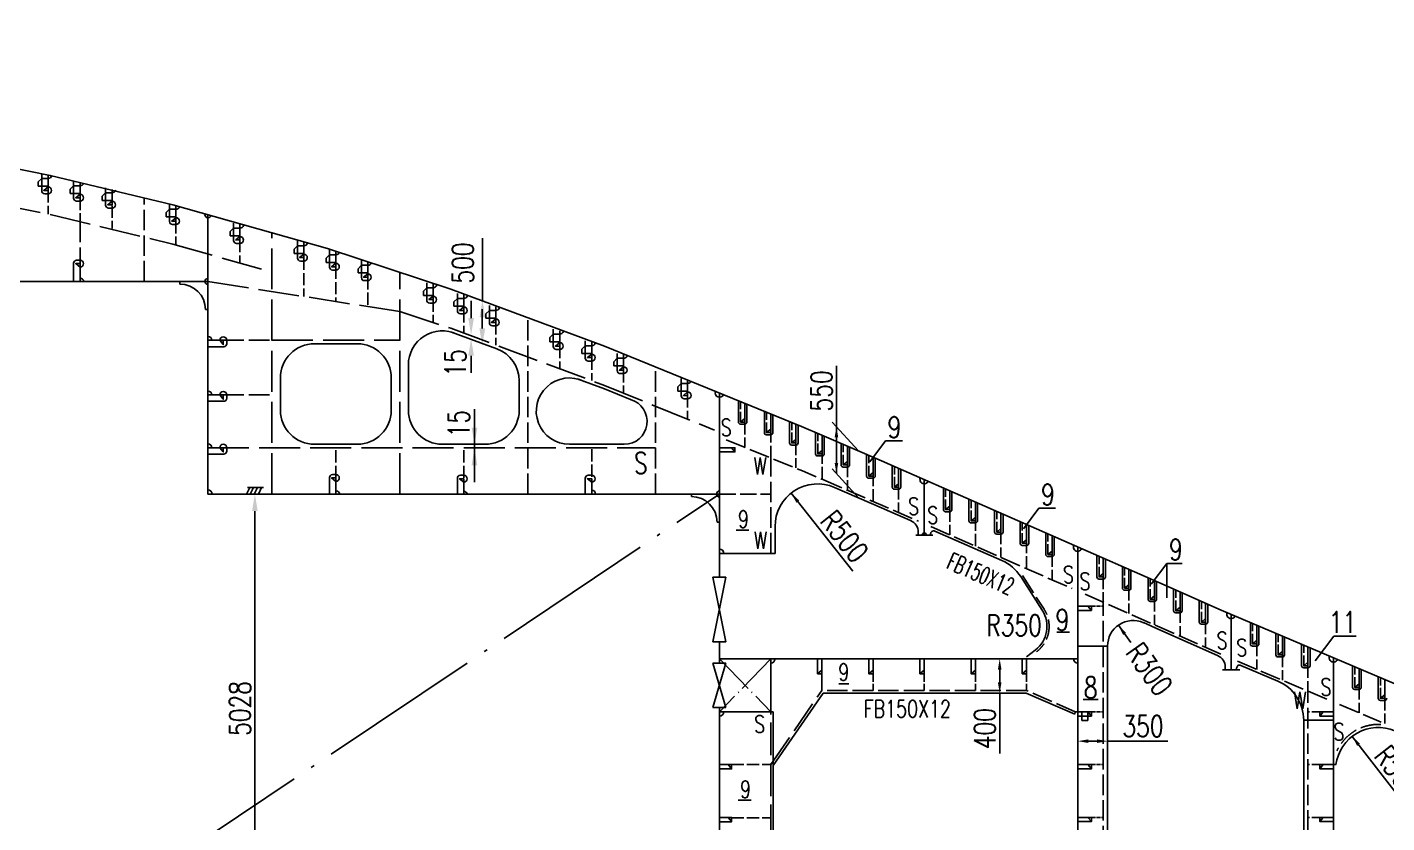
# Model space of a CAD drawing. Extents: x 444792 to 563892, y 548457 to 594763.
# Drawn here: x 537080 to 553025, y 574205 to 583531 of the extents above; entities that cross this region are included whole.
import ezdxf

# ---------------------------------------------------------------- set-up
doc = ezdxf.new("R2010")
doc.units = 0
doc.header["$LTSCALE"] = 40
doc.header["$MEASUREMENT"] = 0
doc.linetypes.add('ACAD_ISO02W100', pattern=[15, 12, -3])
doc.linetypes.add('ACAD_ISO04W100', pattern=[30.5, 24, -3, 0.5, -3])
doc.layers.get('0').update_dxf_attribs({"linetype": 'CONTINUOUS'})
doc.layers.get('DEFPOINTS').update_dxf_attribs({"linetype": 'CONTINUOUS'})
for name, color, linetype in [('01CONTINUOUS', 2, 'CONTINUOUS'), ('C-CEN', 4, 'ACAD_ISO04W100'), ('C-CON', 4, 'CONTINUOUS'), ('C-DAS', 4, 'ACAD_ISO02W100'), ('TEXT', 9, 'CONTINUOUS'), ('Y-CON', 2, 'CONTINUOUS'), ('Y-DAS', 2, 'ACAD_ISO02W100')]:
    doc.layers.add(name, color=color, linetype=linetype)
doc.styles.add('ROMANS', font='romans.shx', dxfattribs={"width": 0.75, "height": 250, "bigfont": 'hzdx.shx'})
doc.dimstyles.new('DM-100', dxfattribs={"dimscale": 0, "dimtxt": 250, "dimasz": 200, "dimexe": 30, "dimexo": 30, "dimgap": 50, "dimtad": 1, "dimdec": 0, "dimzin": 0, "dimdsep": 46, "dimtxsty": 'ROMANS', "dimcen": 0, "dimclrd": 1, "dimclre": 1, "dimclrt": 1, "dimadec": 0, "dimazin": 0, "dimtfac": 1, "dimtdec": 0, "dimtmove": 0, "dimatfit": 3, "dimfxl": 1, "dimtolj": 1, "dimtzin": 0, "dimarcsym": 0})
doc.dimstyles.new('DM-50', dxfattribs={"dimscale": 50, "dimtxt": 1, "dimasz": 2.5, "dimexe": 1, "dimexo": 1, "dimgap": 1, "dimtad": 1, "dimdec": 0, "dimdsep": 46, "dimtxsty": 'ROMANS', "dimblk1": 'CLOSEDBLANK', "dimblk2": 'CLOSEDBLANK', "dimcen": 0, "dimclrd": 1, "dimclre": 1, "dimclrt": 1, "dimadec": 0, "dimazin": 0, "dimtfac": 1, "dimtdec": 0, "dimtmove": 0, "dimatfit": 3, "dimldrblk": 'CLOSEDBLANK', "dimfxl": 1, "dimtolj": 1, "dimarcsym": 0})

# ---------------------------------------------------------------- blocks, each defined once
blk = doc.blocks.new('*D81')
at = {"color": 1, "linetype": 'ByBlock', "transparency": 16777216}
for p, q in [((539920, 578059), (539721, 578059)), ((539751, 577859), (539751, 573231)), ((539920, 573031), (539721, 573031))]:
    blk.add_line(p, q, dxfattribs=at)
for points in [[(539717, 577859), (539784, 577859), (539751, 578059)], [(539717, 573231), (539784, 573231), (539751, 573031)]]:
    blk.add_solid(points, dxfattribs=at)
at = {"layer": 'DEFPOINTS', "color": 0, "linetype": 'ByBlock', "transparency": 16777216}
for p in [(539950, 578059), (539751, 573031), (539950, 573031)]:
    blk.add_point(p, dxfattribs=at)
at = {"color": 1, "linetype": 'ByBlock', "transparency": 16777216, "insert": (539576, 575545), "char_height": 250, "attachment_point": 5, "rotation": 90, "style": 'ROMANS'}
blk.add_mtext('\\A1;5028', dxfattribs=at)
blk = doc.blocks.new('*D217')
at = {"color": 1, "linetype": 'ByBlock', "transparency": 16777216}
blk.add_line((570023, 577963), (569298, 578877), dxfattribs=at)
blk.add_solid([(569392, 578792), (569360, 578766), (569298, 578877)], dxfattribs=at)
at = {"layer": 'DEFPOINTS', "color": 0, "linetype": 'ByBlock', "transparency": 16777216}
for p in [(569298, 578877), (569609, 578485)]:
    blk.add_point(p, dxfattribs=at)
at = {"color": 1, "linetype": 'ByBlock', "transparency": 16777216, "insert": (569923, 578370), "char_height": 250, "attachment_point": 5, "rotation": 308.4176, "style": 'ROMANS'}
blk.add_mtext('\\A1;R500', dxfattribs=at)
blk = doc.blocks.new('_CLOSEDBLANK')
at = {"color": 0, "linetype": 'ByBlock'}
for p, q in [((-1, 0.17), (0, 0)), ((-1, 0.17), (-1, -0.17)), ((0, 0), (-1, -0.17))]:
    blk.add_line(p, q, dxfattribs=at)
blk = doc.blocks.new('*D216')
at = {"color": 1, "linetype": 'ByBlock', "transparency": 16777216}
blk.add_line((576515, 575206), (575877, 576026), dxfattribs=at)
blk.add_solid([(575970, 575940), (575937, 575914), (575877, 576026)], dxfattribs=at)
at = {"layer": 'DEFPOINTS', "color": 0, "linetype": 'ByBlock', "transparency": 16777216}
for p in [(575877, 576026), (576184, 575631)]:
    blk.add_point(p, dxfattribs=at)
at = {"color": 1, "linetype": 'ByBlock', "transparency": 16777216, "insert": (576419, 575613), "char_height": 250, "attachment_point": 5, "rotation": 307.8663, "style": 'ROMANS'}
blk.add_mtext('\\A1;R500', dxfattribs=at)
blk = doc.blocks.new('*D222')
at = {"color": 1, "linetype": 'ByBlock', "transparency": 16777216}
for p, q in [((572784, 575970), (572884, 575970)), ((573009, 575970), (573716, 575970))]:
    blk.add_line(p, q, dxfattribs=at)
for points in [[(572784, 575991), (572784, 575949), (572659, 575970)], [(572884, 575991), (572884, 575949), (573009, 575970)]]:
    blk.add_solid(points, dxfattribs=at)
at = {"layer": 'DEFPOINTS', "color": 0, "linetype": 'ByBlock', "transparency": 16777216}
for p in [(572659, 575970), (573009, 575970), (573009, 575970)]:
    blk.add_point(p, dxfattribs=at)
at = {"color": 1, "linetype": 'ByBlock', "transparency": 16777216, "insert": (573425, 576145), "char_height": 250, "attachment_point": 5, "style": 'ROMANS'}
blk.add_mtext('\\A1;350', dxfattribs=at)
blk = doc.blocks.new('*D215')
at = {"color": 1, "linetype": 'ByBlock', "transparency": 16777216}
blk.add_line((573280, 577125), (573136, 577329), dxfattribs=at)
blk.add_solid([(573225, 577239), (573191, 577215), (573136, 577329)], dxfattribs=at)
at = {"layer": 'DEFPOINTS', "color": 0, "linetype": 'ByBlock', "transparency": 16777216}
for p in [(573136, 577329), (573309, 577084)]:
    blk.add_point(p, dxfattribs=at)
at = {"color": 1, "linetype": 'ByBlock', "transparency": 16777216, "insert": (573499, 576814), "char_height": 250, "attachment_point": 5, "rotation": 305.1776, "style": 'ROMANS'}
blk.add_mtext('\\A1;R300', dxfattribs=at)
blk = doc.blocks.new('*D214')
at = {"color": 1, "linetype": 'ByBlock', "transparency": 16777216}
for p, q in [((571744, 576809), (571744, 576659)), ((571744, 576534), (571744, 575826))]:
    blk.add_line(p, q, dxfattribs=at)
for points in [[(571723, 576809), (571765, 576809), (571744, 576934)], [(571723, 576659), (571765, 576659), (571744, 576534)]]:
    blk.add_solid(points, dxfattribs=at)
at = {"layer": 'DEFPOINTS', "color": 0, "linetype": 'ByBlock', "transparency": 16777216}
for p in [(571744, 576934), (571744, 576534), (571744, 576534)]:
    blk.add_point(p, dxfattribs=at)
at = {"color": 1, "linetype": 'ByBlock', "transparency": 16777216, "insert": (571569, 576117), "char_height": 250, "attachment_point": 5, "rotation": 90, "style": 'ROMANS'}
blk.add_mtext('\\A1;400', dxfattribs=at)
blk = doc.blocks.new('*D247')
at = {"color": 1, "linetype": 'ByBlock', "transparency": 16777216}
for p, q in [((546571, 578848), (546571, 579560)), ((546830, 578564), (546521, 578903)), ((546571, 578423), (546571, 578723)), ((546830, 578014), (546521, 578353))]:
    blk.add_line(p, q, dxfattribs=at)
for points in [[(546550, 578723), (546592, 578723), (546571, 578848)], [(546550, 578423), (546592, 578423), (546571, 578298)]]:
    blk.add_solid(points, dxfattribs=at)
at = {"layer": 'DEFPOINTS', "color": 0, "linetype": 'ByBlock', "transparency": 16777216}
for p in [(546571, 578848), (546830, 578564), (546830, 578014)]:
    blk.add_point(p, dxfattribs=at)
at = {"color": 1, "linetype": 'ByBlock', "transparency": 16777216, "insert": (546396, 579268), "char_height": 250, "attachment_point": 5, "rotation": 90, "style": 'ROMANS'}
blk.add_mtext('\\A1;550', dxfattribs=at)

msp = doc.modelspace()

# ---------------------------------------------------------------- linework, layer by layer
at = {"color": 7, "ltscale": 0.2}
for p, q in [((537250.3, 581757.7), (537210.3, 581717.7)), ((537210.3, 581668.2), (537210.3, 581717.7)), ((537250.3, 581613.4), (537250.3, 581815)), ((537325.3, 581757.7), (537250.3, 581757.7)), ((537625.3, 581527.1), (537625.3, 581728.7)), ((537325.3, 581668.2), (537210.3, 581668.2)), ((537625.3, 581671.4), (537585.3, 581631.4)), ((537585.3, 581581.9), (537585.3, 581631.4)), ((537700.3, 581581.9), (537585.3, 581581.9)), ((537700.3, 581671.4), (537625.3, 581671.4)), ((538000.3, 581589.1), (537960.3, 581549.1)), ((537960.3, 581499.5), (537960.3, 581549.1)), ((538000.3, 581444.8), (538000.3, 581646.3)), ((538075.3, 581589.1), (538000.3, 581589.1)), ((538075.3, 581499.5), (537960.3, 581499.5)), ((538750.3, 581396.9), (538710.3, 581356.9)), ((538710.3, 581307.4), (538710.3, 581356.9)), ((538750.3, 581252.6), (538750.3, 581454.1)), ((538825.3, 581396.9), (538750.3, 581396.9)), ((538825.3, 581307.4), (538710.3, 581307.4)), ((539500.3, 581031.5), (539500.3, 581233.1)), ((539500.3, 581175.9), (539460.3, 581135.9)), ((539460.3, 581086.3), (539460.3, 581135.9)), ((539575.3, 581086.3), (539460.3, 581086.3)), ((539575.3, 581175.9), (539500.3, 581175.9)), ((540250.3, 580968.8), (540210.3, 580928.8)), ((540210.3, 580879.3), (540210.3, 580928.8)), ((540325.3, 580879.3), (540210.3, 580879.3)), ((540250.3, 580824.5), (540250.3, 581026.1)), ((540325.3, 580968.8), (540250.3, 580968.8)), ((540625.3, 580718.7), (540625.3, 580920.3)), ((537625.3, 580764.4), (537625.3, 580550.7)), ((540625.3, 580863), (540585.3, 580823)), ((540585.3, 580773.5), (540585.3, 580823)), ((540700.3, 580773.5), (540585.3, 580773.5)), ((540700.3, 580863), (540625.3, 580863)), ((541000.3, 580739.8), (540960.3, 580699.8)), ((541000.3, 580595.5), (541000.3, 580797)), ((541075.3, 580739.8), (541000.3, 580739.8)), ((540960.3, 580650.3), (540960.3, 580699.8)), ((541075.3, 580650.3), (540960.3, 580650.3)), ((541766.3, 580477.1), (541726.3, 580437.1)), ((541726.3, 580387.6), (541726.3, 580437.1)), ((541766.3, 580332.8), (541766.3, 580534.4)), ((541841.3, 580477.1), (541766.3, 580477.1)), ((542125.3, 580206.8), (542125.3, 580408.3)), ((541841.3, 580387.6), (541726.3, 580387.6)), ((542125.3, 580351.1), (542085.3, 580311.1)), ((542085.3, 580261.5), (542085.3, 580311.1)), ((542200.3, 580261.5), (542085.3, 580261.5)), ((542200.3, 580351.1), (542125.3, 580351.1)), ((542500.3, 580066.3), (542500.3, 580267.9)), ((542500.3, 580210.6), (542460.3, 580170.6)), ((542460.3, 580121.1), (542460.3, 580170.6)), ((542575.3, 580121.1), (542460.3, 580121.1)), ((542575.3, 580210.6), (542500.3, 580210.6)), ((543250.3, 579932.9), (543210.3, 579892.9)), ((543250.3, 579788.5), (543250.3, 579990.1)), ((543325.3, 579932.9), (543250.3, 579932.9)), ((539385.3, 579785.7), (539200.3, 579785.7)), ((543210.3, 579843.3), (543210.3, 579892.9)), ((543325.3, 579843.3), (543210.3, 579843.3)), ((543625.3, 579796.7), (543585.3, 579756.7)), ((543625.3, 579652.4), (543625.3, 579854)), ((543700.3, 579796.7), (543625.3, 579796.7)), ((543585.3, 579707.2), (543585.3, 579756.7)), ((543700.3, 579707.2), (543585.3, 579707.2)), ((544000.3, 579649.9), (543960.3, 579609.9)), ((543960.3, 579560.3), (543960.3, 579609.9)), ((544000.3, 579505.5), (544000.3, 579707.1)), ((544075.3, 579649.9), (544000.3, 579649.9)), ((544075.3, 579560.3), (543960.3, 579560.3)), ((544750.3, 579354.9), (544710.3, 579314.9)), ((544710.3, 579265.3), (544710.3, 579314.9)), ((544750.3, 579210.6), (544750.3, 579412.1)), ((544825.3, 579354.9), (544750.3, 579354.9)), ((539385.3, 579145.7), (539200.3, 579145.7)), ((544825.3, 579265.3), (544710.3, 579265.3)), ((546327.1, 578529.8), (546327.1, 578781.4)), ((539385.3, 578526.7), (539200.3, 578526.7)), ((546925.3, 578269.6), (546925.3, 578522.2)), ((540625.3, 578252.2), (540625.3, 578058.7)), ((542125.3, 578243.7), (542125.3, 578058.7)), ((543625.3, 578243.7), (543625.3, 578058.7)), ((548125.3, 577740.1), (548125.3, 577991.6)), ((551425.3, 576296.1), (551425.3, 576547.6)), ((551725.3, 576168.9), (551725.3, 576420.5)), ((552025.3, 576081.8), (552025.3, 576296.9)), ((552624.8, 575792.7), (552624.8, 576042.8)), ((552925.3, 575665.3), (552925.3, 575913.8))]:
    msp.add_line(p, q, dxfattribs=at)
for p, q in [((537325.3, 581578.4), (537285.3, 581578.4)), ((537700.3, 581492.1), (537660.3, 581492.1)), ((538075.3, 581409.8), (538035.3, 581409.8)), ((538825.3, 581217.6), (538785.3, 581217.6)), ((539575.3, 580996.5), (539535.3, 580996.5)), ((537700.3, 580799.4), (537660.3, 580799.4)), ((540325.3, 580789.5), (540285.3, 580789.5)), ((540700.3, 580683.7), (540660.3, 580683.7)), ((541075.3, 580560.5), (541035.3, 580560.5)), ((538870.3, 580520.7), (538870.3, 580550.7)), ((541841.3, 580297.8), (541801.3, 580297.8)), ((539170.3, 580220.7), (539200.3, 580220.7)), ((542200.3, 580171.8), (542160.3, 580171.8)), ((542575.3, 580031.3), (542535.3, 580031.3)), ((539420.3, 579860.7), (539420.3, 579820.7)), ((540950.3, 579820.7), (540450.3, 579820.7)), ((543325.3, 579753.5), (543285.3, 579753.5)), ((543700.3, 579617.4), (543660.3, 579617.4)), ((541550.3, 579041.7), (541550.3, 579572)), ((544075.3, 579470.5), (544035.3, 579470.5)), ((540050.3, 579420.7), (540050.3, 579041.7)), ((541350.3, 579041.7), (541350.3, 579420.7)), ((542850.3, 579041.7), (542850.3, 579385)), ((539420.3, 579220.7), (539420.3, 579180.7)), ((544825.3, 579175.6), (544785.3, 579175.6)), ((545421.3, 578902.5), (545421.3, 579155.4)), ((545521.3, 579111.6), (545521.3, 578902.5)), ((545725.3, 578778.8), (545725.3, 579031.7)), ((545825.3, 578987.8), (545825.3, 578778.8)), ((545496.3, 578877.5), (545446.3, 578877.5)), ((546021.3, 578658.4), (546021.3, 578908.9)), ((546121.3, 578867.4), (546121.3, 578658.4)), ((545800.3, 578753.8), (545750.3, 578753.8)), ((546427.1, 578738.9), (546427.1, 578529.9)), ((546625.3, 578400.1), (546625.3, 578653)), ((539420.3, 578601.7), (539420.3, 578561.7)), ((540950.3, 578641.7), (540450.3, 578641.7)), ((542450.3, 578641.7), (541950.3, 578641.7)), ((544083, 578641.7), (543439, 578641.7)), ((546096.3, 578633.4), (546046.3, 578633.4)), ((546402.1, 578504.9), (546352.1, 578504.9)), ((546725.3, 578609.2), (546725.3, 578400.1)), ((546700.3, 578375.1), (546650.3, 578375.1)), ((547025.3, 578478.6), (547025.3, 578269.6)), ((547225.3, 578139.7), (547225.3, 578392.6)), ((547325.3, 578348.7), (547325.3, 578139.7)), ((540700.3, 578287.2), (540660.3, 578287.2)), ((542200.3, 578278.7), (542160.3, 578278.7)), ((543700.3, 578278.7), (543660.3, 578278.7)), ((547000.3, 578244.6), (546950.3, 578244.6)), ((539619.8, 578058.7), (539842.9, 578058.7)), ((539690.9, 578134.1), (539653.5, 578058.7)), ((539664.3, 578134.1), (539849.8, 578134.1)), ((539734.2, 578134.1), (539696.8, 578058.7)), ((539780.7, 578134.1), (539743.4, 578058.7)), ((539828.6, 578134.1), (539791.2, 578058.7)), ((544870.3, 578028.7), (544870.3, 578058.7)), ((547300.3, 578114.7), (547250.3, 578114.7)), ((547825.3, 577876.6), (547825.3, 578129.5)), ((547925.3, 578085.7), (547925.3, 577876.6)), ((547900.3, 577851.6), (547850.3, 577851.6)), ((548225.3, 577954.1), (548225.3, 577745.1)), ((548425.3, 577613.5), (548425.3, 577866.4)), ((545170.3, 577728.7), (545200.3, 577728.7)), ((548200.3, 577720.1), (548150.3, 577720.1)), ((548525.3, 577822.6), (548525.3, 577613.5)), ((548725.3, 577482), (548725.3, 577734.9)), ((548825.3, 577691), (548825.3, 577482)), ((548500.3, 577588.5), (548450.3, 577588.5)), ((549025.3, 577350.5), (549025.3, 577603.3)), ((549125.3, 577559.5), (549125.3, 577350.5)), ((548800.3, 577457), (548750.3, 577457)), ((549100.3, 577325.5), (549050.3, 577325.5)), ((549625.3, 577087.4), (549625.3, 577340.3)), ((549725.3, 577296.4), (549725.3, 577087.4)), ((550445.3, 577246.4), (550445.3, 576841.3)), ((549700.3, 577062.4), (549650.3, 577062.4)), ((549925.3, 576955.8), (549925.3, 577208.7)), ((550025.3, 577164.9), (550025.3, 576955.8)), ((550225.3, 576824.3), (550225.3, 577077.2)), ((550000.3, 576930.8), (549950.3, 576930.8)), ((550325.3, 577033.3), (550325.3, 576824.3)), ((550525.3, 576691.7), (550525.3, 576944.6)), ((550625.3, 576900.7), (550625.3, 576691.7)), ((550300.3, 576799.3), (550250.3, 576799.3)), ((550825.3, 576558.8), (550825.3, 576811.7)), ((550925.3, 576767.9), (550925.3, 576558.8)), ((550600.3, 576666.7), (550550.3, 576666.7)), ((550900.3, 576533.8), (550850.3, 576533.8)), ((551525.3, 576510.1), (551525.3, 576301.1)), ((549750.3, 576276.3), (549400.3, 576276.3)), ((551500.3, 576276.1), (551450.3, 576276.1)), ((551825.3, 576383), (551825.3, 576173.9)), ((552025.3, 576046.8), (552025.3, 576299.7)), ((552125.3, 576255.8), (552125.3, 576046.8)), ((549400.3, 576125.7), (549350.3, 576125.7)), ((551800.3, 576148.9), (551750.3, 576148.9)), ((552100.3, 576021.8), (552050.3, 576021.8)), ((552724.8, 576001.7), (552724.8, 575792.7)), ((552699.8, 575767.7), (552649.8, 575767.7)), ((553000.3, 575640.3), (552950.3, 575640.3)), ((552050.3, 575406.8), (552400.3, 575406.8))]:
    msp.add_line(p, q)
at = {"color": 1, "linetype": 'ByBlock'}
for p, q in [((542286.4, 580121.7), (542286.4, 580321.7)), ((542417.3, 579999.6), (542417.3, 580226.4)), ((542286.4, 579680.6), (542286.4, 579480.6)), ((542326, 579053.1), (542326, 578196.3))]:
    msp.add_line(p, q, dxfattribs=at)
at = {"lineweight": -2, "ltscale": 0.5}
for p, q in [((546571, 578297.9), (546571, 578847.9)), ((552400.3, 574887.7), (552429.5, 574887.7))]:
    msp.add_line(p, q, dxfattribs=at)
at = {"ltscale": 0.3}
for p, q in [((547145.3, 578680.5), (546961, 578437.4)), ((547346, 578680.5), (547145.3, 578680.5)), ((545380.3, 578551.7), (545200.3, 578551.7)), ((548945.3, 577892.9), (548762.9, 577652.3)), ((549139.1, 577892.9), (548945.3, 577892.9)), ((550445.3, 577246.4), (550261.7, 577004.2)), ((550625.2, 577246.4), (550445.3, 577246.4)), ((545122.5, 577085.7), (545272.5, 576325.7)), ((545122.5, 576325.7), (545272.5, 577085.7)), ((545272.5, 577085.7), (545122.5, 577085.7)), ((545272.5, 576325.7), (545122.5, 576325.7)), ((552404.6, 576394.4), (552184.6, 576104.3)), ((552667.8, 576394.4), (552404.6, 576394.4)), ((545272.5, 576075.7), (545122.5, 576075.7)), ((545122.5, 575555.5), (545272.5, 576075.7)), ((545122.5, 576075.7), (545272.5, 575555.5)), ((545272.5, 575555.5), (545122.5, 575555.5))]:
    msp.add_line(p, q, dxfattribs=at)
msp.add_lwpolyline([(543529.5, 579408.3), (543850.3, 579292.3), (544157.3, 579167.4)])
at = {"color": 7, "ltscale": 0.2}
for centre, start, end in [((537325.3, 581802.7), 270, 342.1737), ((537700.3, 581716.4), 270, 342.1737), ((538075.3, 581634.1), 270, 342.1737), ((538825.3, 581441.9), 270, 342.1737), ((539575.3, 581220.9), 270, 342.1737), ((540325.3, 581013.8), 270, 342.1737), ((540700.3, 580908), 270, 342.1737), ((541075.3, 580784.8), 270, 342.1737), ((537700.3, 580544), 8.59715, 90), ((541841.3, 580522.1), 270, 342.1737), ((542200.3, 580396.1), 270, 342.1737), ((542575.3, 580255.6), 270, 342.1737), ((543325.3, 579977.8), 270, 342.1737), ((539200.3, 579860.7), 0, 90), ((543700.3, 579841.7), 270, 342.1737), ((544075.3, 579694.9), 270, 342.1737), ((544825.3, 579399.9), 270, 342.1737), ((539200.3, 579220.7), 0, 90), ((539200.3, 578601.7), 0, 90), ((540700.3, 578052.6), 360, 90), ((542200.3, 578044.1), 18.8786, 90), ((543700.3, 578058.7), 360, 90)]:
    msp.add_arc(centre, 45, start, end, dxfattribs=at)
for centre, radius, start, end in [((537285.3, 581613.4), 35, 180, 270), ((537325.3, 581618.4), 40, 270, 90), ((537660.3, 581527.1), 35, 180, 270), ((537700.3, 581532.1), 40, 270, 90), ((538035.3, 581444.8), 35, 180, 270), ((538075.3, 581449.8), 40, 270, 90), ((538785.3, 581252.6), 35, 180, 270), ((538825.3, 581257.6), 40, 270, 90), ((539200.3, 581331.7), 35, 164.23695, 344.23695), ((539575.3, 581036.5), 40, 270, 90), ((539535.3, 581031.5), 35, 180, 270), ((537660.3, 580764.4), 35, 90, 180), ((537700.3, 580759.4), 40, 270, 90), ((540285.3, 580824.5), 35, 180, 270), ((540325.3, 580829.5), 40, 270, 90), ((540660.3, 580718.7), 35, 180, 270), ((540700.3, 580723.7), 40, 270, 90), ((539200.3, 580550.7), 35, 90, 270), ((541035.3, 580595.5), 35, 180, 270), ((541075.3, 580600.5), 40, 270, 90), ((538870.3, 580220.7), 300, 0, 90), ((541801.3, 580332.8), 35, 180, 270), ((541841.3, 580337.8), 40, 270, 90), ((542200.3, 580211.8), 40, 270, 90), ((542160.3, 580206.8), 35, 180, 270), ((542575.3, 580071.3), 40, 270, 90), ((541950.3, 579572), 400, 64.8653, 180), ((542535.3, 580066.3), 35, 180, 270), ((539380.3, 579860.7), 40, 0, 180), ((539385.3, 579820.7), 35, 270, 0), ((540450.3, 579420.7), 400, 90, 180), ((540950.3, 579420.7), 400, 0, 90), ((543285.3, 579788.5), 35, 180, 270), ((543325.3, 579793.5), 40, 270, 90), ((542450.3, 579385), 400, 0, 69.64774), ((543660.3, 579652.4), 35, 180, 270), ((543700.3, 579657.4), 40, 270, 90), ((544035.3, 579505.5), 35, 180, 270), ((544075.3, 579510.5), 40, 270, 90), ((543439, 579030.4), 388.7, 63.70643, 270), ((539380.3, 579220.7), 40, 0, 180), ((539385.3, 579180.7), 35, 270, 0), ((544083, 578909), 267.3, 270, 73.86042), ((544785.3, 579210.6), 35, 180, 270), ((544825.3, 579215.6), 40, 270, 90), ((540450.3, 579041.7), 400, 180, 270), ((540950.3, 579041.7), 400, 270, 360), ((541950.3, 579041.7), 400, 180, 270), ((542450.3, 579041.7), 400, 270, 360), ((545446.3, 578902.5), 25, 180, 270), ((545496.3, 578902.5), 25, 270, 0), ((545750.3, 578778.8), 25, 180, 270), ((545800.3, 578778.8), 25, 270, 0), ((546046.3, 578658.4), 25, 180, 270), ((546096.3, 578658.4), 25, 270, 0), ((539380.3, 578601.7), 40, 0, 180), ((539385.3, 578561.7), 35, 270, 0), ((546352.1, 578529.9), 25, 180, 270), ((546402.1, 578529.9), 25, 270, 0), ((546650.3, 578400.1), 25, 180, 270), ((546700.3, 578400.1), 25, 270, 0), ((540660.3, 578252.2), 35, 90, 180), ((540700.3, 578247.2), 40, 270, 90), ((542160.3, 578243.7), 35, 90, 180), ((542200.3, 578238.7), 40, 270, 90), ((543660.3, 578243.7), 35, 90, 180), ((543700.3, 578238.7), 40, 270, 90), ((546950.3, 578269.6), 25, 180, 270), ((547000.3, 578269.6), 25, 270, 0), ((539200.3, 578058.7), 50, 0, 90), ((544870.3, 577728.7), 300, 0, 90), ((545200.3, 578058.7), 35, 90, 270), ((547250.3, 578139.7), 25, 180, 270), ((547300.3, 578139.7), 25, 270, 0), ((547850.3, 577876.6), 25, 180, 270), ((547900.3, 577876.6), 25, 270, 0), ((548150.3, 577745.1), 25, 180, 270), ((548200.3, 577745.1), 25, 270, 0), ((548450.3, 577613.5), 25, 180, 270), ((548500.3, 577613.5), 25, 270, 0), ((548750.3, 577482), 25, 180, 270), ((548800.3, 577482), 25, 270, 0), ((549050.3, 577350.5), 25, 180, 270), ((549100.3, 577350.5), 25, 270, 0), ((549650.3, 577087.4), 25, 180, 270), ((549700.3, 577087.4), 25, 270, 0), ((549950.3, 576955.8), 25, 180, 270), ((550000.3, 576955.8), 25, 270, 0), ((550250.3, 576824.3), 25, 180, 270), ((550300.3, 576824.3), 25, 270, 0), ((550550.3, 576691.7), 25, 180, 270), ((550600.3, 576691.7), 25, 270, 0), ((550850.3, 576558.8), 25, 180, 270), ((550900.3, 576558.8), 25, 270, 0), ((551450.3, 576301.1), 25, 180, 270), ((551500.3, 576301.1), 25, 270, 0), ((551750.3, 576173.9), 25, 180, 270), ((551800.3, 576173.9), 25, 270, 0), ((552050.3, 576046.8), 25, 180, 270), ((552100.3, 576046.8), 25, 270, 0), ((552649.8, 575792.7), 25, 180, 270), ((552699.8, 575792.7), 25, 270, 0), ((552950.3, 575665.3), 25, 180, 270), ((553000.3, 575665.3), 25, 270, 0)]:
    msp.add_arc(centre, radius, start, end)
at = {"ltscale": 0.3}
for centre, start, end in [((545200.3, 579243), 157.85744, 337.85744), ((545200.3, 577363.7), 0, 90), ((545800.3, 576125.7), 270, 0), ((549400.3, 576125.7), 180, 270), ((545200.3, 575506.7), 270, 0)]:
    msp.add_arc(centre, 50, start, end, dxfattribs=at)
at = {"lineweight": -2, "ltscale": 0.5}
for centre, radius, start, end in [((547600.3, 577578.2), 25, 0, 180), ((552400.3, 576139.6), 50, 157.03127, 337.03127), ((552925.3, 574823.3), 500, 67.03127, 172.59849)]:
    msp.add_arc(centre, radius, start, end, dxfattribs=at)
at = {"color": 1, "linetype": 'ByBlock'}
for points in [[(542385.9, 580130.8), (542452.6, 580130.8), (542419.3, 580330.8)], [(542253, 580121.7), (542319.7, 580121.7), (542286.4, 579921.7)], [(542384, 579999.6), (542450.7, 579999.6), (542417.3, 579799.6)], [(542253, 579680.6), (542319.7, 579680.6), (542286.4, 579880.6)], [(542292.6, 578837.5), (542359.3, 578837.5), (542326, 578637.5)], [(542292.6, 578396.3), (542359.3, 578396.3), (542326, 578596.3)]]:
    msp.add_solid(points, dxfattribs=at)
at = {"layer": '01CONTINUOUS'}
for p, q in [((539200.3, 578058.7), (539200.3, 581331.7)), ((539200.3, 580550.7), (526450.3, 580550.7)), ((547600.3, 577578.2), (547600.3, 578228.2)), ((539200.3, 578058.7), (545200.3, 578058.7)), ((547500.3, 577578.2), (547700.3, 577578.2)), ((551200.3, 575998.2), (551200.3, 576648.2)), ((552400.3, 573030.7), (552400.3, 576139.6)), ((551100.3, 575998.2), (551300.3, 575998.2))]:
    msp.add_line(p, q, dxfattribs=at)
for points in [[(480700.3, 583530.7), (515850.3, 583530.7), (517850.3, 583530.7), (520911.2, 583530.7), (522967.6, 583511.7), (524200.3, 583460.6), (524350.3, 583454.1), (525700.3, 583406.9), (526115.6, 583380.8), (528466.3, 583181.7), (530850.3, 582899.7), (532670.3, 582646.9), (534996.3, 582267.8), (537350.3, 581793.4), (538789.3, 581447.7), (540600.3, 580936.5), (542047.3, 580461.1), (543850.3, 579792.3), (546161.3, 578851.9), (546400.3, 578750.6)], [(546400.3, 578750.6), (547100.3, 578446.1), (547196.3, 578405.3), (550350.3, 577022.4), (551081.3, 576698.7), (553600.3, 575631)], [(545800.3, 576125.7), (545200.3, 576125.7), (545200.3, 576075.7)], [(545200.3, 575555.5), (545200.3, 575506.7), (545830.3, 575506.7)]]:
    msp.add_lwpolyline(points, dxfattribs=at)
at = {"layer": 'C-CEN', "ltscale": 2}
msp.add_line((526450.3, 565510.7), (545200.3, 578058.7), dxfattribs=at)
at = {"layer": 'C-CEN', "ltscale": 0.5}
for p, q in [((545200.3, 576125.7), (545800.3, 575506.7)), ((545800.3, 576125.7), (545200.3, 575506.7))]:
    msp.add_line(p, q, dxfattribs=at)
at = {"layer": 'C-CON'}
for p, q in [((542419.3, 580330.8), (542419.3, 581059.7)), ((547675.3, 577578.2), (547675.3, 577591.7)), ((547724.4, 577623.8), (548511.8, 577278.5)), ((548732, 577090.4), (548984.7, 576696.2)), ((549560.3, 576694.7), (549400.3, 576694.7)), ((550170.8, 576551.1), (550350.3, 576472.4)), ((550350.3, 576472.4), (551041.1, 576166.5)), ((549750.3, 573030.7), (549750.3, 576276.3)), ((546350.3, 575952.5), (546350.3, 576125.7)), ((546950.3, 575952.5), (546950.3, 576125.7)), ((547550.3, 575952.5), (547550.3, 576125.7)), ((548150.3, 575952.5), (548150.3, 576125.7)), ((548750.3, 575952.5), (548750.3, 576125.7)), ((548903.2, 576229.7), (548800.3, 576150.7)), ((551130.3, 575998.2), (551130.3, 576029.3)), ((545830.3, 574878.3), (546416.1, 575725.7)), ((548797.4, 575725.7), (546416.1, 575725.7)), ((549365.4, 575477.1), (548795.4, 575726.1)), ((545830.3, 573615.7), (545830.3, 575506.7)), ((549370.3, 575506.7), (549365.4, 575477.1)), ((549370.3, 575506.7), (549400.3, 575506.7)), ((549560.3, 575456.7), (549400.3, 575456.7)), ((549450.3, 575506.7), (549450.3, 575405.9)), ((549520, 575507.1), (549520, 575405.9)), ((552240.3, 575456.7), (552400.3, 575456.7)), ((549520, 575405.9), (549450.3, 575405.9)), ((549450.3, 575405.9), (549495.1, 575405.9)), ((545340.3, 574837.7), (545200.3, 574837.7)), ((549560.3, 574837.7), (549400.3, 574837.7)), ((552240.3, 574837.7), (552400.3, 574837.7)), ((545340.3, 574214.8), (545200.3, 574214.8)), ((549560.3, 574218.7), (549400.3, 574218.7)), ((552240.3, 574218.7), (552400.3, 574218.7))]:
    msp.add_line(p, q, dxfattribs=at)
msp.add_lwpolyline([(542057.7, 579957.3), (542589.4, 579760)], dxfattribs=at)
for points in [[(545850.3, 577362.7), (545850.3, 577677.1, -0.5402012), (546549.8, 578135.6), (547100.3, 577896.1), (547196.3, 577855.3), (547440.6, 577748.2, -0.2977514), (547530.3, 577610.8), (547530.3, 577578.2)], [(551264.3, 575998.2), (551264.3, 576018.3, -0.5371436), (551313, 576050.5), (551745.4, 575867.2, -0.3011146), (552050.3, 575406.8), (552050.3, 573511.9)]]:
    msp.add_lwpolyline(points, format="xyb", dxfattribs=at)
for centre, radius, start, end in [((547600.3, 578228.2), 50, 159.16247, 339.17783), ((547710.3, 577591.7), 35, 66.32391, 180), ((549400.3, 577437.8), 50, 159.16247, 339.17783), ((548311, 576820.6), 500, 32.65899, 66.32391), ((548690, 576507.3), 350, 307.53085, 32.65899), ((550050.3, 576276.3), 300, 66.32391, 180), ((551200.3, 576648.2), 50, 159.16247, 339.17783), ((550980.3, 576029.3), 150, 0, 66.11537)]:
    msp.add_arc(centre, radius, start, end, dxfattribs=at)
at = {"layer": 'C-DAS'}
for p, q in [((539950.3, 579860.7), (541450.3, 579860.7)), ((539200.3, 578601.7), (544450.3, 578601.7))]:
    msp.add_line(p, q, dxfattribs=at)
at = {"layer": 'C-DAS', "ltscale": 0.25}
for p, q in [((545446.3, 578902.5), (545446.3, 579144.5)), ((545750.3, 578778.8), (545750.3, 579020.7)), ((546046.3, 578658.4), (546046.3, 578898.7)), ((546352.1, 578529.9), (546352.1, 578771.8)), ((546650.3, 578400.1), (546650.3, 578642)), ((546950.3, 578269.6), (546950.3, 578511.5)), ((547250.3, 578139.7), (547250.3, 578381.6)), ((547850.3, 577876.6), (547850.3, 578118.6)), ((548150.3, 577745.1), (548150.3, 577987)), ((548450.3, 577613.5), (548450.3, 577855.5)), ((548750.3, 577482), (548750.3, 577723.9)), ((549050.3, 577350.5), (549050.3, 577592.4)), ((549650.3, 577087.4), (549650.3, 577329.3)), ((549950.3, 576955.8), (549950.3, 577197.8)), ((550250.3, 576824.3), (550250.3, 577066.2)), ((550550.3, 576691.7), (550550.3, 576933.6)), ((550850.3, 576558.8), (550850.3, 576800.7)), ((551450.3, 576301.1), (551450.3, 576543)), ((551750.3, 576173.9), (551750.3, 576415.9)), ((552050.3, 576046.8), (552050.3, 576288.7)), ((552649.8, 575792.7), (552649.8, 576034.6)), ((552950.3, 575665.3), (552950.3, 575904.3))]:
    msp.add_line(p, q, dxfattribs=at)
at = {"layer": 'C-DAS', "ltscale": 0.5}
for p, q in [((545800.3, 577363.7), (545800.3, 578481.2)), ((547677.9, 577676.9), (549335.2, 576950.2)), ((549700.3, 573030.7), (549700.3, 576790.1)), ((548800.3, 575755.7), (546400.3, 575755.7)), ((549370.3, 575506.7), (548800.3, 575755.7)), ((552100.3, 573511.9), (552100.3, 575752.3))]:
    msp.add_line(p, q, dxfattribs=at)
at = {"layer": 'C-DAS', "ltscale": 0.8}
for p, q in [((545800.3, 574887.7), (546400.3, 575755.7)), ((545800.3, 573076.5), (545800.3, 575506.7))]:
    msp.add_line(p, q, dxfattribs=at)
at = {"layer": 'C-DAS'}
for points in [[(526450.3, 582892.4), (528466.3, 582721.7), (530850.3, 582439.7), (532670.3, 582186.9), (534996.3, 581807.8), (537350.3, 581333.4), (538789.3, 580987.7), (539950.3, 580660)], [(541450.3, 580197.3), (542047.3, 580001.1), (543850.3, 579332.3), (545140.2, 578807.4)]]:
    msp.add_lwpolyline(points, dxfattribs=at)
at = {"layer": 'C-DAS', "ltscale": 0.5, "flags": 128}
for points in [[(545277.3, 578694), (546172.8, 578329.6), (546412, 578228.3)], [(546412.3, 578228.1), (547112.2, 577923.7), (547208.2, 577882.9), (547534.3, 577739.9)], [(549485.9, 576884.2), (550362.4, 576499.8), (551093.2, 576176.2), (551118.5, 576165.5)], [(551272.5, 576100.2), (552353.4, 575642.1)], [(552472.3, 575591.7), (552958.5, 575385.7)]]:
    msp.add_lwpolyline(points, dxfattribs=at)
msp.add_lwpolyline([(548753, 577103.9), (549005.7, 576709.7, -0.3895225), (548918.4, 576209.9)], format="xyb", dxfattribs=at)
at = {"layer": 'C-DAS', "ltscale": 0.5}
msp.add_arc((552925.3, 574823.3), 535, 86.64382, 155.10894, dxfattribs=at)
at = {"layer": 'DEFPOINTS', "color": 0, "linetype": 'ByBlock'}
for p in [(539200.3, 578601.7), (540746.5, 578637.5), (540760, 578596.3), (539200.3, 578070.7), (549035.3, 576450)]:
    msp.add_point(p, dxfattribs=at)
at = {"layer": 'TEXT'}
for p, q in [((545394.4, 577636.3), (545544.3, 577636.3)), ((549155.6, 576438.2), (549305.6, 576438.2)), ((546598.9, 575834.4), (546717.2, 575834.4)), ((549465.8, 575651.9), (549640.5, 575651.9)), ((545419, 574469.2), (545568.9, 574469.2))]:
    msp.add_line(p, q, dxfattribs=at)
at = {"layer": 'Y-CON'}
for p, q in [((545200.3, 579243), (545200.3, 577085.7)), ((549400.3, 568622.5), (549400.3, 577438.9)), ((545200.3, 577363.7), (545850.3, 577363.7)), ((545200.3, 576325.7), (545200.3, 576075.7)), ((545800.3, 576125.7), (545200.3, 576125.7)), ((545800.3, 576125.7), (549400.3, 576125.7)), ((545800.3, 575506.7), (545800.3, 576125.7)), ((546400.3, 575952.5), (546400.3, 576125.7)), ((547000.3, 575952.5), (547000.3, 576125.7)), ((547600.3, 575952.5), (547600.3, 576125.7)), ((548200.3, 575952.5), (548200.3, 576125.7)), ((548800.3, 575952.5), (548800.3, 576125.7)), ((545200.3, 575555.5), (545200.3, 570510.7))]:
    msp.add_line(p, q, dxfattribs=at)
for points in [[(537325.3, 581798.4), (537325.3, 581618.4), (537275.3, 581618.4), (537325.3, 581658.4)], [(537700.3, 581712.1), (537700.3, 581532.1), (537650.3, 581532.1), (537700.3, 581572.1)], [(538075.3, 581629.8), (538075.3, 581449.8), (538025.3, 581449.8), (538075.3, 581489.8)], [(538825.3, 581437.6), (538825.3, 581257.6), (538775.3, 581257.6), (538825.3, 581297.6)], [(539575.3, 581216.5), (539575.3, 581036.5), (539525.3, 581036.5), (539575.3, 581076.5)], [(540325.3, 581009.5), (540325.3, 580829.5), (540275.3, 580829.5), (540325.3, 580869.5)], [(540700.3, 580903.7), (540700.3, 580723.7), (540650.3, 580723.7), (540700.3, 580763.7)], [(537700.3, 580550.7), (537700.3, 580759.4), (537650.3, 580759.4), (537700.3, 580719.4)], [(541075.3, 580780.5), (541075.3, 580600.5), (541025.3, 580600.5), (541075.3, 580640.5)], [(541841.3, 580517.8), (541841.3, 580337.8), (541791.3, 580337.8), (541841.3, 580377.8)], [(542200.3, 580391.8), (542200.3, 580211.8), (542150.3, 580211.8), (542200.3, 580251.8)], [(542575.3, 580251.3), (542575.3, 580071.3), (542525.3, 580071.3), (542575.3, 580111.3)], [(543325.3, 579973.5), (543325.3, 579793.5), (543275.3, 579793.5), (543325.3, 579833.5)], [(539200.3, 579860.7), (539380.3, 579860.7), (539380.3, 579810.7), (539340.3, 579860.7)], [(543700.3, 579837.4), (543700.3, 579657.4), (543650.3, 579657.4), (543700.3, 579697.4)], [(544075.3, 579690.5), (544075.3, 579510.5), (544025.3, 579510.5), (544075.3, 579550.5)], [(544825.3, 579395.6), (544825.3, 579215.6), (544775.3, 579215.6), (544825.3, 579255.6)], [(539200.3, 579220.7), (539380.3, 579220.7), (539380.3, 579170.7), (539340.3, 579220.7)], [(545496.3, 579122.5), (545496.3, 578902.5), (545446.3, 578902.5), (545496.3, 578942.5)], [(545800.3, 578998.8), (545800.3, 578778.8), (545750.3, 578778.8), (545800.3, 578818.8)], [(546096.3, 578878.4), (546096.3, 578658.4), (546046.3, 578658.4), (546096.3, 578698.4)], [(546402.1, 578749.9), (546402.1, 578529.9), (546352.1, 578529.9), (546402.1, 578569.9)], [(539200.3, 578601.7), (539380.3, 578601.7), (539380.3, 578551.7), (539340.3, 578601.7)], [(545200.3, 578601.7), (545380.3, 578601.7), (545380.3, 578551.7), (545340.3, 578601.7)], [(546700.3, 578620.1), (546700.3, 578400.1), (546650.3, 578400.1), (546700.3, 578440.1)], [(547000.3, 578489.6), (547000.3, 578269.6), (546950.3, 578269.6), (547000.3, 578309.6)], [(547300.3, 578359.7), (547300.3, 578139.7), (547250.3, 578139.7), (547300.3, 578179.7)], [(540700.3, 578067.2), (540700.3, 578247.2), (540650.3, 578247.2), (540700.3, 578207.2)], [(542200.3, 578058.7), (542200.3, 578238.7), (542150.3, 578238.7), (542200.3, 578198.7)], [(543700.3, 578058.7), (543700.3, 578238.7), (543650.3, 578238.7), (543700.3, 578198.7)], [(547900.3, 578096.6), (547900.3, 577876.6), (547850.3, 577876.6), (547900.3, 577916.6)], [(548200.3, 577965.1), (548200.3, 577745.1), (548150.3, 577745.1), (548200.3, 577785.1)], [(548500.3, 577833.5), (548500.3, 577613.5), (548450.3, 577613.5), (548500.3, 577653.5)], [(548800.3, 577702), (548800.3, 577482), (548750.3, 577482), (548800.3, 577522)], [(549100.3, 577570.5), (549100.3, 577350.5), (549050.3, 577350.5), (549100.3, 577390.5)], [(549700.3, 577307.4), (549700.3, 577087.4), (549650.3, 577087.4), (549700.3, 577127.4)], [(550000.3, 577175.8), (550000.3, 576955.8), (549950.3, 576955.8), (550000.3, 576995.8)], [(550300.3, 577044.3), (550300.3, 576824.3), (550250.3, 576824.3), (550300.3, 576864.3)], [(550600.3, 576911.7), (550600.3, 576691.7), (550550.3, 576691.7), (550600.3, 576731.7)], [(549400.3, 576744.7), (549560.3, 576744.7), (549560.3, 576694.7), (549520.3, 576744.7)], [(550900.3, 576778.8), (550900.3, 576558.8), (550850.3, 576558.8), (550900.3, 576598.8)], [(551500.3, 576521.1), (551500.3, 576301.1), (551450.3, 576301.1), (551500.3, 576341.1)], [(551500.3, 576521.1), (551500.3, 576301.1), (551450.3, 576301.1), (551500.3, 576341.1)], [(551800.3, 576393.9), (551800.3, 576173.9), (551750.3, 576173.9), (551800.3, 576213.9)], [(552100.3, 576266.8), (552100.3, 576046.8), (552050.3, 576046.8), (552100.3, 576086.8)], [(546400.3, 576125.7), (546400.3, 575952.5), (546350.3, 575952.5), (546400.3, 575992.5)], [(547000.3, 576125.7), (547000.3, 575952.5), (546950.3, 575952.5), (547000.3, 575992.5)], [(547600.3, 576125.7), (547600.3, 575952.5), (547550.3, 575952.5), (547600.3, 575992.5)], [(548200.3, 576125.7), (548200.3, 575952.5), (548150.3, 575952.5), (548200.3, 575992.5)], [(548800.3, 576125.7), (548800.3, 575952.5), (548750.3, 575952.5), (548800.3, 575992.5)], [(552699.8, 576012.7), (552699.8, 575792.7), (552649.8, 575792.7), (552699.8, 575832.7)], [(553000.3, 575885.3), (553000.3, 575665.3), (552950.3, 575665.3), (553000.3, 575705.3)], [(549400.3, 575506.7), (549560.3, 575506.7), (549560.3, 575456.7), (549520.3, 575506.7)], [(552400.3, 575506.7), (552240.3, 575506.7), (552240.3, 575456.7), (552280.3, 575506.7)], [(545200.3, 574887.7), (545340.3, 574887.7), (545340.3, 574837.7), (545300.3, 574887.7)], [(549400.3, 574887.7), (549560.3, 574887.7), (549560.3, 574837.7), (549520.3, 574887.7)], [(552400.3, 574887.7), (552240.3, 574887.7), (552240.3, 574837.7), (552280.3, 574887.7)], [(545200.3, 574268.7), (545340.3, 574268.7), (545340.3, 574218.7), (545300.3, 574268.7)], [(549400.3, 574268.7), (549560.3, 574268.7), (549560.3, 574218.7), (549520.3, 574268.7)], [(552400.3, 574268.7), (552240.3, 574268.7), (552240.3, 574218.7), (552280.3, 574268.7)]]:
    msp.add_lwpolyline(points, dxfattribs=at)
at = {"layer": 'Y-DAS', "ltscale": 0.3}
for p, q in [((537325.3, 581618.4), (537325.3, 581338.4)), ((537700.3, 581529.3), (537700.3, 581262.8)), ((538075.3, 581439.2), (538075.3, 581172.8)), ((538825.3, 581257.6), (538825.3, 580977.6)), ((539575.3, 581036.5), (539575.3, 580765.9)), ((540325.3, 580829.5), (540325.3, 580374)), ((540700.3, 580723.7), (540700.3, 580315.1)), ((541075.3, 580600.5), (541075.3, 580256.2)), ((541841.3, 580337.8), (541841.3, 580068.8)), ((542200.3, 580211.8), (542200.3, 579945.3)), ((542575.3, 580071.3), (542575.3, 579805.3)), ((543325.3, 579793.5), (543325.3, 579527.1)), ((543700.3, 579657.4), (543700.3, 579391)), ((544075.3, 579510.5), (544075.3, 579240.8)), ((544825.3, 579215.6), (544825.3, 578935.6)), ((545496.3, 578902.5), (545496.3, 578604.9)), ((545800.3, 578481.2), (545800.3, 578778.8)), ((546096.3, 578658.4), (546096.3, 578365.6)), ((540700.3, 578247.2), (540700.3, 578589.7)), ((542200.3, 578247.2), (542200.3, 578589.7)), ((543700.3, 578259.2), (543700.3, 578601.7)), ((546402.1, 578232.6), (546402.1, 578529.9)), ((546700.3, 578400.1), (546700.3, 578102.8)), ((547000.3, 577972.3), (547000.3, 578269.6)), ((547300.3, 578139.7), (547300.3, 577842.5)), ((547900.3, 577876.6), (547900.3, 577579.4)), ((548200.3, 577447.8), (548200.3, 577745.1)), ((548500.3, 577613.5), (548500.3, 577316.3)), ((548800.3, 577184.8), (548800.3, 577482)), ((549100.3, 577350.5), (549100.3, 577053.2)), ((549700.3, 577087.4), (549700.3, 576790.1)), ((550000.3, 576955.8), (550000.3, 576658.6)), ((550300.3, 576824.3), (550300.3, 576527.1)), ((550600.3, 576691.7), (550600.3, 576394.5)), ((550900.3, 576558.8), (550900.3, 576261.6)), ((551500.3, 576301.1), (551500.3, 576003.7)), ((551800.3, 576173.9), (551800.3, 575876.5)), ((552100.3, 576046.8), (552100.3, 575749.4)), ((552400.3, 575959.6), (552400.3, 575672.2)), ((552699.8, 575792.7), (552699.8, 575495.3)), ((553000.3, 575665.3), (553000.3, 575367.4)), ((545340.3, 574887.7), (545800.3, 574887.7)), ((545340.3, 574264.8), (545800.3, 574264.8))]:
    msp.add_line(p, q, dxfattribs=at)
at = {"layer": 'Y-DAS', "ltscale": 0.5}
for p, q in [((538450.3, 580550.7), (538450.3, 581529.2)), ((537700.3, 581249.3), (537700.3, 580730.7)), ((538450.3, 580550.7), (538450.3, 581008.8)), ((539200.3, 579299.2), (539200.3, 580770.3)), ((542950.3, 578058.7), (542950.3, 580126.2)), ((539380.3, 579860.7), (539950.3, 579860.7)), ((544450.3, 578058.7), (544450.3, 579548.2)), ((539380.3, 579220.7), (539950.3, 579220.7))]:
    msp.add_line(p, q, dxfattribs=at)
at = {"layer": 'Y-DAS'}
for p, q in [((539950.3, 578058.7), (539950.3, 581120)), ((541450.3, 578058.7), (541450.3, 580657.3)), ((539200.3, 580550.7), (541450.3, 580197.3))]:
    msp.add_line(p, q, dxfattribs=at)
at = {"layer": 'Y-DAS', "ltscale": 0.4}
msp.add_line((545200.3, 578058.7), (545800.3, 578058.7), dxfattribs=at)
at = {"layer": 'Y-DAS', "ltscale": 0.1}
for p, q in [((549560.3, 576744.7), (549700.3, 576744.7)), ((549560.3, 575506.7), (549700.3, 575506.7)), ((549560.3, 574887.7), (549700.3, 574887.7)), ((549560.3, 574268.7), (549700.3, 574268.7))]:
    msp.add_line(p, q, dxfattribs=at)
at = {"layer": 'Y-DAS', "ltscale": 0.2}
for p, q in [((546400.3, 576125.7), (546400.3, 575755.7)), ((546400.3, 575952.5), (546400.3, 575755.7)), ((547000.3, 575952.5), (547000.3, 575755.7)), ((547600.3, 575952.5), (547600.3, 575755.7)), ((548200.3, 575952.5), (548200.3, 575755.7)), ((548800.3, 575952.5), (548800.3, 575755.7)), ((552240.3, 575506.7), (552100.3, 575506.7)), ((552240.3, 574887.7), (552100.3, 574887.7)), ((552240.3, 574268.7), (552100.3, 574268.7))]:
    msp.add_line(p, q, dxfattribs=at)

# ---------------------------------------------------------------- texts
at = {"color": 1, "linetype": 'ByBlock', "char_height": 250, "rotation": 90, "style": 'ROMANS'}
for s, insert, attachment_point in [('500', (542189.3, 580525.2), 4), ('15', (542101.3, 579757), 6), ('15', (542140.8, 579044.2), 6)]:
    msp.add_mtext(s, dxfattribs=dict(at, insert=insert, attachment_point=attachment_point))
at = {"insert": (544196.4, 578295.2), "char_height": 250, "width": 4189.533, "attachment_point": 7, "style": 'ROMANS'}
msp.add_mtext('S', dxfattribs=at)
at = {"layer": 'TEXT', "style": 'ROMANS', "width": 0.75}
for s, height, p in [('9', 250, (547170.4, 578716.7)), ('S', 200, (545214.3, 578739.9)), ('W', 200, (545599.9, 578286.5)), ('9', 250, (548970.4, 577929.1)), ('S', 200, (547411.5, 577815.3)), ('9', 200, (545416.2, 577664.2)), ('S', 200, (547636.7, 577711.2)), ('W', 200, (545604.8, 577417.5)), ('9', 250, (550470.4, 577282.5)), ('S', 200, (549227.9, 577014.4)), ('S', 200, (549422.3, 576935.9)), ('9', 250, (549140.5, 576458.4)), ('11', 250, (552345.7, 576430.6)), ('S', 200, (551030.1, 576241.7)), ('S', 200, (551260.5, 576158.8)), ('9', 200, (546593, 575871.5)), ('8', 250, (549473.2, 575665.2)), ('S', 200, (552247.4, 575697.3)), ('FB150X12', 200, (546891.3, 575441.3)), ('W', 200, (551929.5, 575542)), ('S', 200, (545606.3, 575262.5)), ('S', 200, (552400.4, 575173.6)), ('9', 200, (545440.8, 574497.1))]:
    msp.add_text(s, height=height, dxfattribs=at).set_placement(p)
at = {"layer": 'TEXT', "style": 'ROMANS', "width": 0.6}
msp.add_text('FB150X12', height=200, rotation=336.48812, dxfattribs=at).set_placement((547849.3, 577194.3))
at = {"layer": 'TEXT', "insert": (548654, 576519.6), "char_height": 250, "attachment_point": 5, "style": 'ROMANS'}
msp.add_mtext('\\A1;R350', dxfattribs=at)

# ---------------------------------------------------------------- dimensions: what is measured, and where the dimension line sits
at = {"lineweight": -2, "ltscale": 0.5}
dim = msp.add_linear_dim(base=(546571, 578847.9), p1=(546829.6, 578013.9), p2=(546829.6, 578563.9), angle=90, dimstyle='DM-50', override={"dimexo": 0}, dxfattribs=at)
dim.commit()
dim.dimension.update_dxf_attribs({"geometry": '*D247', "text_midpoint": (546571, 579268.4), "dimtype": 160})
dim = msp.add_linear_dim(base=(539750.6, 573030.7), p1=(539950.3, 578058.7), p2=(539950.3, 573030.7), angle=90, text='5028', dimstyle='DM-100', override={"dimscale": 1, "dimtmove": 1})
dim.commit()
dim.dimension.update_dxf_attribs({"geometry": '*D81', "text_midpoint": (539575.6, 575544.7)})
for center, mpoint, picture, middle in [((546350.3, 577677.1), (546039.6, 578068.9), '*D217', (546527.6, 577453.6)), ((552925.3, 574823.3), (552618.4, 575218), '*D216', (553022.6, 574698.1))]:
    dim = msp.add_radius_dim(center=center, mpoint=mpoint, dimstyle='DM-50', dxfattribs=at)
    dim.commit()
    dim.dimension.update_dxf_attribs({"geometry": picture, "text_midpoint": middle, "dimtype": 164, "insert": (-23258.5, -807.9)})
dim = msp.add_radius_dim(center=(550050.3, 576276.3), mpoint=(549877.5, 576521.6), dimstyle='DM-50', override={"dimtmove": 1, "dimatfit": 3}, dxfattribs=at)
dim.commit()
dim.dimension.update_dxf_attribs({"geometry": '*D215', "text_midpoint": (550240.6, 576006.3), "dimtype": 164, "insert": (-23258.5, -807.9)})
at = {"color": 0}
dim = msp.add_linear_dim(base=(548485.2, 575725.7), p1=(548485.2, 576125.7), p2=(548485.2, 575725.7), angle=90, dimstyle='DM-50', dxfattribs=at)
dim.commit()
dim.dimension.update_dxf_attribs({"geometry": '*D214', "text_midpoint": (548310.2, 575309.6), "insert": (-23258.5, -807.9)})
dim = msp.add_linear_dim(base=(549750.3, 575162.3), p1=(549400.3, 575162.3), p2=(549750.3, 575162.3), dimstyle='DM-50', dxfattribs=at)
dim.commit()
dim.dimension.update_dxf_attribs({"geometry": '*D222', "text_midpoint": (550166.4, 575337.3), "insert": (-23258.5, -807.9)})

doc.saveas('drawing.dxf')
